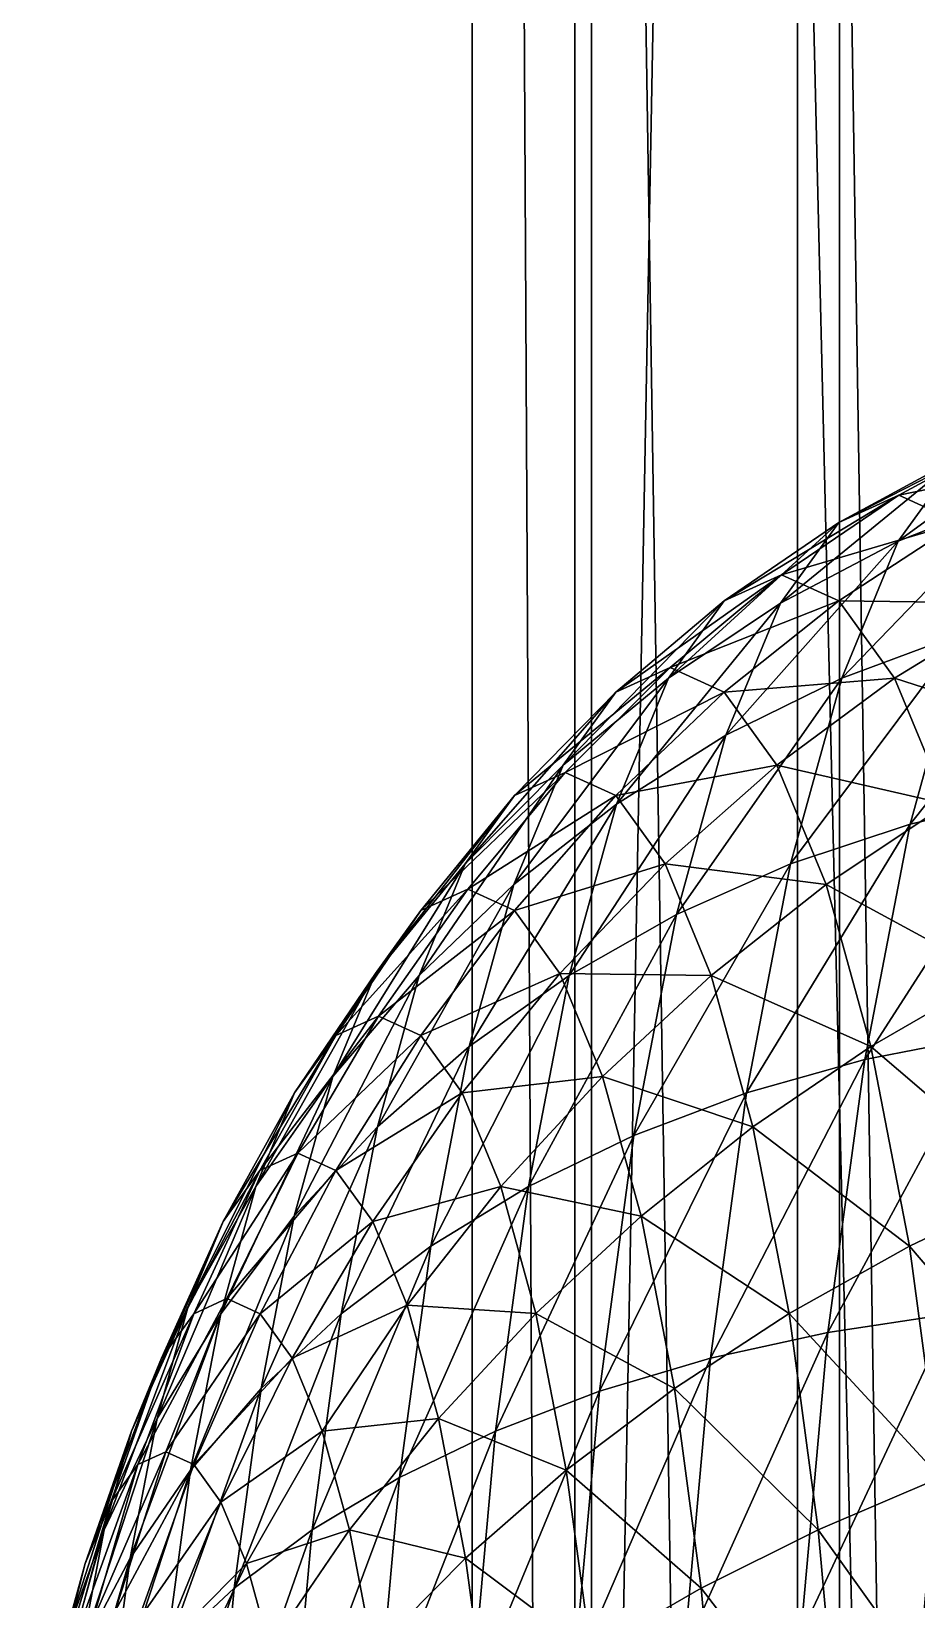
# Model space of a CAD drawing. Header units: metres. Extents: x -1.83 to 1.83, y -2.28 to 6.34.
# Drawn here: x -0.8573 to -0.5888, y 1.4289 to 1.9048 of the extents above; entities that cross this region are included whole.
import ezdxf

# ---------------------------------------------------------------- set-up
doc = ezdxf.new("R2010")
doc.units = ezdxf.units.M

msp = doc.modelspace()

# ---------------------------------------------------------------- linework, layer by layer
at = {"layer": 'Prism 17'}
for points in [[(-0.6875, -1.03535, 0.03927), (0.6875, 2.96465, 0.03927), (0.6875, -1.03535, 0.03927)], [(-0.6875, -1.03535, 0.03927), (-0.6875, 2.96465, 0.03927), (0.6875, 2.96465, 0.03927)], [(-0.625, -1.03535, -0.05448), (-0.6875, 2.96465, 0.03927), (-0.6875, -1.03535, 0.03927)], [(-0.625, -1.03535, -0.05448), (-0.625, 2.96465, -0.05448), (-0.6875, 2.96465, 0.03927)], [(-0.5625, -1.03535, 0.00802), (-0.625, 2.96465, -0.05448), (-0.625, -1.03535, -0.05448)], [(-0.5625, -1.03535, 0.00802), (-0.5625, 2.96465, 0.00802), (-0.625, 2.96465, -0.05448)]]:
    msp.add_3dface(points, dxfattribs=at)
at = {"layer": 'Prism 2'}
for points in [[(-0.72366, -1.04699, 0.20178), (-0.61219, 4.95301, 0.30215), (-0.61219, -1.04699, 0.30215)], [(-0.72366, -1.04699, 0.20178), (-0.72366, 4.95301, 0.20178), (-0.61219, 4.95301, 0.30215)], [(-0.69247, -1.04699, 0.05506), (-0.72366, 4.95301, 0.20178), (-0.72366, -1.04699, 0.20178)], [(-0.69247, -1.04699, 0.05506), (-0.69247, 4.95301, 0.05506), (-0.72366, 4.95301, 0.20178)], [(-0.54981, -1.04699, 0.0087), (-0.69247, 4.95301, 0.05506), (-0.69247, -1.04699, 0.05506)], [(-0.54981, -1.04699, 0.0087), (-0.54981, 4.95301, 0.0087), (-0.69247, 4.95301, 0.05506)], [(-0.61219, -1.04699, 0.30215), (-0.46953, 4.95301, 0.2558), (-0.46953, -1.04699, 0.2558)], [(-0.61219, -1.04699, 0.30215), (-0.61219, 4.95301, 0.30215), (-0.46953, 4.95301, 0.2558)]]:
    msp.add_3dface(points, dxfattribs=at)
at = {"layer": 'Sphere 4'}
for points in [[(-0.59439, 1.75005, 0.30802), (-0.53837, 1.79098, 0.29712), (-0.57608, 1.77548, 0.32983)], [(-0.59439, 1.75005, 0.30802), (-0.55718, 1.76484, 0.27469), (-0.53837, 1.79098, 0.29712)], [(-0.61246, 1.75576, 0.36172), (-0.5572, 1.78405, 0.35233), (-0.59425, 1.76402, 0.38342)], [(-0.61246, 1.75576, 0.36172), (-0.57608, 1.77548, 0.32983), (-0.5572, 1.78405, 0.35233)], [(-0.59425, 1.76402, 0.38342), (-0.5572, 1.78405, 0.35233), (-0.53832, 1.77548, 0.37483)], [(-0.63011, 1.73122, 0.34068), (-0.57608, 1.77548, 0.32983), (-0.61246, 1.75576, 0.36172)], [(-0.63011, 1.73122, 0.34068), (-0.59439, 1.75005, 0.30802), (-0.57608, 1.77548, 0.32983)], [(-0.59425, 1.76402, 0.38342), (-0.53832, 1.77548, 0.37483), (-0.57604, 1.75576, 0.40512)], [(-0.64721, 1.73195, 0.39253), (-0.59425, 1.76402, 0.38342), (-0.62981, 1.73985, 0.41326)], [(-0.64721, 1.73195, 0.39253), (-0.61246, 1.75576, 0.36172), (-0.59425, 1.76402, 0.38342)], [(-0.62981, 1.73985, 0.41326), (-0.59425, 1.76402, 0.38342), (-0.57604, 1.75576, 0.40512)], [(-0.61156, 1.70851, 0.28755), (-0.55718, 1.76484, 0.27469), (-0.59439, 1.75005, 0.30802)], [(-0.61156, 1.70851, 0.28755), (-0.57484, 1.72214, 0.25365), (-0.55718, 1.76484, 0.27469)], [(-0.66408, 1.70851, 0.37242), (-0.61246, 1.75576, 0.36172), (-0.64721, 1.73195, 0.39253)], [(-0.66408, 1.70851, 0.37242), (-0.63011, 1.73122, 0.34068), (-0.61246, 1.75576, 0.36172)], [(-0.62981, 1.73985, 0.41326), (-0.57604, 1.75576, 0.40512), (-0.61241, 1.73195, 0.434)], [(-0.61241, 1.73195, 0.434), (-0.57604, 1.75576, 0.40512), (-0.55838, 1.73122, 0.42616)], [(-0.64668, 1.69116, 0.32093), (-0.59439, 1.75005, 0.30802), (-0.63011, 1.73122, 0.34068)], [(-0.64668, 1.69116, 0.32093), (-0.61156, 1.70851, 0.28755), (-0.59439, 1.75005, 0.30802)], [(-0.68009, 1.70426, 0.42203), (-0.62981, 1.73985, 0.41326), (-0.66363, 1.71172, 0.44164)], [(-0.68009, 1.70426, 0.42203), (-0.64721, 1.73195, 0.39253), (-0.62981, 1.73985, 0.41326)], [(-0.66363, 1.71172, 0.44164), (-0.62981, 1.73985, 0.41326), (-0.61241, 1.73195, 0.434)], [(-0.69605, 1.68208, 0.40301), (-0.64721, 1.73195, 0.39253), (-0.68009, 1.70426, 0.42203)], [(-0.69605, 1.68208, 0.40301), (-0.66408, 1.70851, 0.37242), (-0.64721, 1.73195, 0.39253)], [(-0.67991, 1.67023, 0.35356), (-0.63011, 1.73122, 0.34068), (-0.66408, 1.70851, 0.37242)], [(-0.67991, 1.67023, 0.35356), (-0.64668, 1.69116, 0.32093), (-0.63011, 1.73122, 0.34068)], [(-0.66363, 1.71172, 0.44164), (-0.61241, 1.73195, 0.434), (-0.64717, 1.70426, 0.46125)], [(-0.64717, 1.70426, 0.46125), (-0.61241, 1.73195, 0.434), (-0.59554, 1.70851, 0.4541)], [(-0.61241, 1.73195, 0.434), (-0.55838, 1.73122, 0.42616), (-0.59554, 1.70851, 0.4541)], [(-0.59554, 1.70851, 0.4541), (-0.55838, 1.73122, 0.42616), (-0.54182, 1.69116, 0.4459)], [(-0.5908, 1.6642, 0.23463), (-0.53679, 1.73195, 0.2195), (-0.57484, 1.72214, 0.25365)], [(-0.5908, 1.6642, 0.23463), (-0.55306, 1.67288, 0.20011), (-0.53679, 1.73195, 0.2195)], [(-0.62709, 1.65214, 0.26905), (-0.57484, 1.72214, 0.25365), (-0.61156, 1.70851, 0.28755)], [(-0.62709, 1.65214, 0.26905), (-0.5908, 1.6642, 0.23463), (-0.57484, 1.72214, 0.25365)], [(-0.71102, 1.64588, 0.38516), (-0.66408, 1.70851, 0.37242), (-0.69605, 1.68208, 0.40301)], [(-0.71102, 1.64588, 0.38516), (-0.67991, 1.67023, 0.35356), (-0.66408, 1.70851, 0.37242)], [(-0.71083, 1.67288, 0.44999), (-0.66363, 1.71172, 0.44164), (-0.69544, 1.67986, 0.46833)], [(-0.71083, 1.67288, 0.44999), (-0.68009, 1.70426, 0.42203), (-0.66363, 1.71172, 0.44164)], [(-0.69544, 1.67986, 0.46833), (-0.66363, 1.71172, 0.44164), (-0.64717, 1.70426, 0.46125)], [(-0.66165, 1.6368, 0.30309), (-0.61156, 1.70851, 0.28755), (-0.64668, 1.69116, 0.32093)], [(-0.66165, 1.6368, 0.30309), (-0.62709, 1.65214, 0.26905), (-0.61156, 1.70851, 0.28755)], [(-0.64717, 1.70426, 0.46125), (-0.59554, 1.70851, 0.4541), (-0.63122, 1.68208, 0.48027)], [(-0.63122, 1.68208, 0.48027), (-0.59554, 1.70851, 0.4541), (-0.57971, 1.67023, 0.47297)], [(-0.59554, 1.70851, 0.4541), (-0.54182, 1.69116, 0.4459), (-0.57971, 1.67023, 0.47297)], [(-0.72576, 1.65214, 0.4322), (-0.68009, 1.70426, 0.42203), (-0.71083, 1.67288, 0.44999)], [(-0.72576, 1.65214, 0.4322), (-0.69605, 1.68208, 0.40301), (-0.68009, 1.70426, 0.42203)], [(-0.69544, 1.67986, 0.46833), (-0.64717, 1.70426, 0.46125), (-0.68005, 1.67288, 0.48667)], [(-0.68005, 1.67288, 0.48667), (-0.64717, 1.70426, 0.46125), (-0.63122, 1.68208, 0.48027)], [(-0.69422, 1.61828, 0.3365), (-0.64668, 1.69116, 0.32093), (-0.67991, 1.67023, 0.35356)], [(-0.69422, 1.61828, 0.3365), (-0.66165, 1.6368, 0.30309), (-0.64668, 1.69116, 0.32093)], [(-0.73976, 1.61828, 0.41552), (-0.69605, 1.68208, 0.40301), (-0.72576, 1.65214, 0.4322)], [(-0.73976, 1.61828, 0.41552), (-0.71102, 1.64588, 0.38516), (-0.69605, 1.68208, 0.40301)], [(-0.73921, 1.63805, 0.47621), (-0.69544, 1.67986, 0.46833), (-0.72501, 1.6445, 0.49314)], [(-0.73921, 1.63805, 0.47621), (-0.71083, 1.67288, 0.44999), (-0.69544, 1.67986, 0.46833)], [(-0.72501, 1.6445, 0.49314), (-0.69544, 1.67986, 0.46833), (-0.68005, 1.67288, 0.48667)], [(-0.68005, 1.67288, 0.48667), (-0.63122, 1.68208, 0.48027), (-0.66513, 1.65214, 0.50446)], [(-0.66513, 1.65214, 0.50446), (-0.63122, 1.68208, 0.48027), (-0.61624, 1.64588, 0.49811)], [(-0.63122, 1.68208, 0.48027), (-0.57971, 1.67023, 0.47297), (-0.61624, 1.64588, 0.49811)], [(-0.75299, 1.61891, 0.45979), (-0.71083, 1.67288, 0.44999), (-0.73921, 1.63805, 0.47621)], [(-0.75299, 1.61891, 0.45979), (-0.72576, 1.65214, 0.4322), (-0.71083, 1.67288, 0.44999)], [(-0.72501, 1.6445, 0.49314), (-0.68005, 1.67288, 0.48667), (-0.7108, 1.63805, 0.51007)], [(-0.7108, 1.63805, 0.51007), (-0.68005, 1.67288, 0.48667), (-0.66513, 1.65214, 0.50446)], [(-0.60457, 1.59276, 0.21822), (-0.55306, 1.67288, 0.20011), (-0.5908, 1.6642, 0.23463)], [(-0.60457, 1.59276, 0.21822), (-0.5671, 1.60005, 0.18337), (-0.55306, 1.67288, 0.20011)], [(-0.72455, 1.59674, 0.36904), (-0.67991, 1.67023, 0.35356), (-0.71102, 1.64588, 0.38516)], [(-0.72455, 1.59674, 0.36904), (-0.69422, 1.61828, 0.3365), (-0.67991, 1.67023, 0.35356)], [(-0.61624, 1.64588, 0.49811), (-0.57971, 1.67023, 0.47297), (-0.56541, 1.61828, 0.49002)], [(-0.64049, 1.58265, 0.25308), (-0.5908, 1.6642, 0.23463), (-0.62709, 1.65214, 0.26905)], [(-0.64049, 1.58265, 0.25308), (-0.60457, 1.59276, 0.21822), (-0.5908, 1.6642, 0.23463)], [(-0.76591, 1.58766, 0.44439), (-0.72576, 1.65214, 0.4322), (-0.75299, 1.61891, 0.45979)], [(-0.76591, 1.58766, 0.44439), (-0.73976, 1.61828, 0.41552), (-0.72576, 1.65214, 0.4322)], [(-0.7108, 1.63805, 0.51007), (-0.66513, 1.65214, 0.50446), (-0.69702, 1.61891, 0.52649)], [(-0.69702, 1.61891, 0.52649), (-0.66513, 1.65214, 0.50446), (-0.65113, 1.61828, 0.52115)], [(-0.67458, 1.56977, 0.28769), (-0.62709, 1.65214, 0.26905), (-0.66165, 1.6368, 0.30309)], [(-0.67458, 1.56977, 0.28769), (-0.64049, 1.58265, 0.25308), (-0.62709, 1.65214, 0.26905)], [(-0.66513, 1.65214, 0.50446), (-0.61624, 1.64588, 0.49811), (-0.65113, 1.61828, 0.52115)], [(-0.76501, 1.60005, 0.50048), (-0.72501, 1.6445, 0.49314), (-0.75209, 1.60591, 0.51587)], [(-0.76501, 1.60005, 0.50048), (-0.73921, 1.63805, 0.47621), (-0.72501, 1.6445, 0.49314)], [(-0.75241, 1.57233, 0.40044), (-0.71102, 1.64588, 0.38516), (-0.73976, 1.61828, 0.41552)], [(-0.75241, 1.57233, 0.40044), (-0.72455, 1.59674, 0.36904), (-0.71102, 1.64588, 0.38516)], [(-0.75209, 1.60591, 0.51587), (-0.72501, 1.6445, 0.49314), (-0.7108, 1.63805, 0.51007)], [(-0.65113, 1.61828, 0.52115), (-0.61624, 1.64588, 0.49811), (-0.60271, 1.59674, 0.51424)], [(-0.61624, 1.64588, 0.49811), (-0.56541, 1.61828, 0.49002), (-0.60271, 1.59674, 0.51424)], [(-0.77753, 1.58265, 0.48555), (-0.73921, 1.63805, 0.47621), (-0.76501, 1.60005, 0.50048)], [(-0.77753, 1.58265, 0.48555), (-0.75299, 1.61891, 0.45979), (-0.73921, 1.63805, 0.47621)], [(-0.75209, 1.60591, 0.51587), (-0.7108, 1.63805, 0.51007), (-0.73918, 1.60005, 0.53126)], [(-0.73918, 1.60005, 0.53126), (-0.7108, 1.63805, 0.51007), (-0.69702, 1.61891, 0.52649)], [(-0.70657, 1.55423, 0.32179), (-0.66165, 1.6368, 0.30309), (-0.69422, 1.61828, 0.3365)], [(-0.70657, 1.55423, 0.32179), (-0.67458, 1.56977, 0.28769), (-0.66165, 1.6368, 0.30309)], [(-0.78928, 1.55423, 0.47155), (-0.75299, 1.61891, 0.45979), (-0.77753, 1.58265, 0.48555)], [(-0.78928, 1.55423, 0.47155), (-0.76591, 1.58766, 0.44439), (-0.75299, 1.61891, 0.45979)], [(-0.77759, 1.54524, 0.43047), (-0.73976, 1.61828, 0.41552), (-0.76591, 1.58766, 0.44439)], [(-0.77759, 1.54524, 0.43047), (-0.75241, 1.57233, 0.40044), (-0.73976, 1.61828, 0.41552)], [(-0.73918, 1.60005, 0.53126), (-0.69702, 1.61891, 0.52649), (-0.72666, 1.58265, 0.54618)], [(-0.73623, 1.53616, 0.35511), (-0.69422, 1.61828, 0.3365), (-0.72455, 1.59674, 0.36904)], [(-0.73623, 1.53616, 0.35511), (-0.70657, 1.55423, 0.32179), (-0.69422, 1.61828, 0.3365)], [(-0.72666, 1.58265, 0.54618), (-0.69702, 1.61891, 0.52649), (-0.6841, 1.58766, 0.54189)], [(-0.69702, 1.61891, 0.52649), (-0.65113, 1.61828, 0.52115), (-0.6841, 1.58766, 0.54189)], [(-0.6841, 1.58766, 0.54189), (-0.65113, 1.61828, 0.52115), (-0.63847, 1.57233, 0.53623)], [(-0.65113, 1.61828, 0.52115), (-0.60271, 1.59674, 0.51424), (-0.63847, 1.57233, 0.53623)], [(-0.60271, 1.59674, 0.51424), (-0.56541, 1.61828, 0.49002), (-0.55306, 1.55424, 0.50474)], [(-0.78803, 1.55915, 0.52262), (-0.75209, 1.60591, 0.51587), (-0.7765, 1.56438, 0.53635)], [(-0.78803, 1.55915, 0.52262), (-0.76501, 1.60005, 0.50048), (-0.75209, 1.60591, 0.51587)], [(-0.7765, 1.56438, 0.53635), (-0.75209, 1.60591, 0.51587), (-0.73918, 1.60005, 0.53126)], [(-0.7992, 1.54362, 0.5093), (-0.76501, 1.60005, 0.50048), (-0.78803, 1.55915, 0.52262)], [(-0.7992, 1.54362, 0.5093), (-0.77753, 1.58265, 0.48555), (-0.76501, 1.60005, 0.50048)], [(-0.7765, 1.56438, 0.53635), (-0.73918, 1.60005, 0.53126), (-0.76498, 1.55915, 0.55008)], [(-0.76498, 1.55915, 0.55008), (-0.73918, 1.60005, 0.53126), (-0.72666, 1.58265, 0.54618)], [(-0.61575, 1.51001, 0.2049), (-0.5671, 1.60005, 0.18337), (-0.60457, 1.59276, 0.21822)], [(-0.61575, 1.51001, 0.2049), (-0.57849, 1.51567, 0.1698), (-0.5671, 1.60005, 0.18337)], [(-0.76334, 1.51567, 0.38742), (-0.72455, 1.59674, 0.36904), (-0.75241, 1.57233, 0.40044)], [(-0.76334, 1.51567, 0.38742), (-0.73623, 1.53616, 0.35511), (-0.72455, 1.59674, 0.36904)], [(-0.63847, 1.57233, 0.53623), (-0.60271, 1.59674, 0.51424), (-0.59103, 1.53616, 0.52816)], [(-0.60271, 1.59674, 0.51424), (-0.55306, 1.55424, 0.50474), (-0.59103, 1.53616, 0.52816)], [(-0.65136, 1.50214, 0.24012), (-0.60457, 1.59276, 0.21822), (-0.64049, 1.58265, 0.25308)], [(-0.65136, 1.50214, 0.24012), (-0.61575, 1.51001, 0.2049), (-0.60457, 1.59276, 0.21822)], [(-0.7999, 1.51567, 0.4589), (-0.76591, 1.58766, 0.44439), (-0.78928, 1.55423, 0.47155)], [(-0.7999, 1.51567, 0.4589), (-0.77759, 1.54524, 0.43047), (-0.76591, 1.58766, 0.44439)], [(-0.72666, 1.58265, 0.54618), (-0.6841, 1.58766, 0.54189), (-0.71491, 1.55423, 0.56018)], [(-0.71491, 1.55423, 0.56018), (-0.6841, 1.58766, 0.54189), (-0.67242, 1.54524, 0.55581)], [(-0.6841, 1.58766, 0.54189), (-0.63847, 1.57233, 0.53623), (-0.67242, 1.54524, 0.55581)], [(-0.80969, 1.51827, 0.49681), (-0.77753, 1.58265, 0.48555), (-0.7992, 1.54362, 0.5093)], [(-0.80969, 1.51827, 0.49681), (-0.78928, 1.55423, 0.47155), (-0.77753, 1.58265, 0.48555)], [(-0.76498, 1.55915, 0.55008), (-0.72666, 1.58265, 0.54618), (-0.75381, 1.54362, 0.5634)], [(-0.75381, 1.54362, 0.5634), (-0.72666, 1.58265, 0.54618), (-0.71491, 1.55423, 0.56018)], [(-0.68506, 1.49212, 0.27519), (-0.64049, 1.58265, 0.25308), (-0.67458, 1.56977, 0.28769)], [(-0.68506, 1.49212, 0.27519), (-0.65136, 1.50214, 0.24012), (-0.64049, 1.58265, 0.25308)], [(-0.78768, 1.49294, 0.41845), (-0.75241, 1.57233, 0.40044), (-0.77759, 1.54524, 0.43047)], [(-0.78768, 1.49294, 0.41845), (-0.76334, 1.51567, 0.38742), (-0.75241, 1.57233, 0.40044)], [(-0.67242, 1.54524, 0.55581), (-0.63847, 1.57233, 0.53623), (-0.62755, 1.51568, 0.54925)], [(-0.63847, 1.57233, 0.53623), (-0.59103, 1.53616, 0.52816), (-0.62755, 1.51568, 0.54925)], [(-0.71659, 1.48004, 0.30985), (-0.67458, 1.56977, 0.28769), (-0.70657, 1.55423, 0.32179)], [(-0.71659, 1.48004, 0.30985), (-0.68506, 1.49212, 0.27519), (-0.67458, 1.56977, 0.28769)], [(-0.80809, 1.51567, 0.54246), (-0.7765, 1.56438, 0.53635), (-0.79805, 1.52023, 0.55443)], [(-0.80809, 1.51567, 0.54246), (-0.78803, 1.55915, 0.52262), (-0.7765, 1.56438, 0.53635)], [(-0.79805, 1.52023, 0.55443), (-0.7765, 1.56438, 0.53635), (-0.76498, 1.55915, 0.55008)], [(-0.81783, 1.50214, 0.53085), (-0.78803, 1.55915, 0.52262), (-0.80809, 1.51567, 0.54246)], [(-0.81783, 1.50214, 0.53085), (-0.7992, 1.54362, 0.5093), (-0.78803, 1.55915, 0.52262)], [(-0.79805, 1.52023, 0.55443), (-0.76498, 1.55915, 0.55008), (-0.788, 1.51567, 0.5664)], [(-0.788, 1.51567, 0.5664), (-0.76498, 1.55915, 0.55008), (-0.75381, 1.54362, 0.5634)], [(-0.81916, 1.48386, 0.48551), (-0.78928, 1.55423, 0.47155), (-0.80969, 1.51827, 0.49681)], [(-0.81916, 1.48386, 0.48551), (-0.7999, 1.51567, 0.4589), (-0.78928, 1.55423, 0.47155)], [(-0.75381, 1.54362, 0.5634), (-0.71491, 1.55423, 0.56018), (-0.74332, 1.51827, 0.5759)], [(-0.74571, 1.46598, 0.34382), (-0.70657, 1.55423, 0.32179), (-0.73623, 1.53616, 0.35511)], [(-0.74571, 1.46598, 0.34382), (-0.71659, 1.48004, 0.30985), (-0.70657, 1.55423, 0.32179)], [(-0.74332, 1.51827, 0.5759), (-0.71491, 1.55423, 0.56018), (-0.70429, 1.51568, 0.57284)], [(-0.71491, 1.55423, 0.56018), (-0.67242, 1.54524, 0.55581), (-0.70429, 1.51568, 0.57284)], [(-0.59103, 1.53616, 0.52816), (-0.55306, 1.55424, 0.50474), (-0.54304, 1.48004, 0.51668)], [(-0.82697, 1.48004, 0.51996), (-0.7992, 1.54362, 0.5093), (-0.81783, 1.50214, 0.53085)], [(-0.82697, 1.48004, 0.51996), (-0.80969, 1.51827, 0.49681), (-0.7992, 1.54362, 0.5093)], [(-0.80907, 1.46814, 0.44797), (-0.77759, 1.54524, 0.43047), (-0.7999, 1.51567, 0.4589)], [(-0.80907, 1.46814, 0.44797), (-0.78768, 1.49294, 0.41845), (-0.77759, 1.54524, 0.43047)], [(-0.788, 1.51567, 0.5664), (-0.75381, 1.54362, 0.5634), (-0.77826, 1.50214, 0.57801)], [(-0.77826, 1.50214, 0.57801), (-0.75381, 1.54362, 0.5634), (-0.74332, 1.51827, 0.5759)], [(-0.70429, 1.51568, 0.57284), (-0.67242, 1.54524, 0.55581), (-0.66233, 1.49294, 0.56783)], [(-0.67242, 1.54524, 0.55581), (-0.62755, 1.51568, 0.54925), (-0.66233, 1.49294, 0.56783)], [(-0.7722, 1.45005, 0.37686), (-0.73623, 1.53616, 0.35511), (-0.76334, 1.51567, 0.38742)], [(-0.7722, 1.45005, 0.37686), (-0.74571, 1.46598, 0.34382), (-0.73623, 1.53616, 0.35511)], [(-0.62755, 1.51568, 0.54925), (-0.59103, 1.53616, 0.52816), (-0.58155, 1.46598, 0.53946)], [(-0.59103, 1.53616, 0.52816), (-0.54304, 1.48004, 0.51668), (-0.58155, 1.46598, 0.53946)], [(-0.83523, 1.45005, 0.51011), (-0.80969, 1.51827, 0.49681), (-0.82697, 1.48004, 0.51996)], [(-0.83523, 1.45005, 0.51011), (-0.81916, 1.48386, 0.48551), (-0.80969, 1.51827, 0.49681)], [(-0.82505, 1.46995, 0.55985), (-0.79805, 1.52023, 0.55443), (-0.81656, 1.4738, 0.56996)], [(-0.82505, 1.46995, 0.55985), (-0.80809, 1.51567, 0.54246), (-0.79805, 1.52023, 0.55443)], [(-0.81656, 1.4738, 0.56996), (-0.79805, 1.52023, 0.55443), (-0.788, 1.51567, 0.5664)], [(-0.77826, 1.50214, 0.57801), (-0.74332, 1.51827, 0.5759), (-0.76912, 1.48004, 0.5889)], [(-0.76912, 1.48004, 0.5889), (-0.74332, 1.51827, 0.5759), (-0.73385, 1.48386, 0.58719)], [(-0.74332, 1.51827, 0.5759), (-0.70429, 1.51568, 0.57284), (-0.73385, 1.48386, 0.58719)], [(-0.83329, 1.45851, 0.55003), (-0.80809, 1.51567, 0.54246), (-0.82505, 1.46995, 0.55985)], [(-0.83329, 1.45851, 0.55003), (-0.81783, 1.50214, 0.53085), (-0.80809, 1.51567, 0.54246)], [(-0.82734, 1.44145, 0.47576), (-0.7999, 1.51567, 0.4589), (-0.81916, 1.48386, 0.48551)], [(-0.82734, 1.44145, 0.47576), (-0.80907, 1.46814, 0.44797), (-0.7999, 1.51567, 0.4589)], [(-0.81656, 1.4738, 0.56996), (-0.788, 1.51567, 0.5664), (-0.80807, 1.46995, 0.58008)], [(-0.80807, 1.46995, 0.58008), (-0.788, 1.51567, 0.5664), (-0.77826, 1.50214, 0.57801)], [(-0.79586, 1.43236, 0.4087), (-0.76334, 1.51567, 0.38742), (-0.78768, 1.49294, 0.41845)], [(-0.79586, 1.43236, 0.4087), (-0.7722, 1.45005, 0.37686), (-0.76334, 1.51567, 0.38742)], [(-0.73385, 1.48386, 0.58719), (-0.70429, 1.51568, 0.57284), (-0.69512, 1.46814, 0.58377)], [(-0.70429, 1.51568, 0.57284), (-0.66233, 1.49294, 0.56783), (-0.69512, 1.46814, 0.58377)], [(-0.66233, 1.49294, 0.56783), (-0.62755, 1.51568, 0.54925), (-0.61868, 1.45005, 0.55981)], [(-0.62755, 1.51568, 0.54925), (-0.58155, 1.46598, 0.53946), (-0.61868, 1.45005, 0.55981)], [(-0.62398, 1.41845, 0.19509), (-0.57849, 1.51567, 0.1698), (-0.61575, 1.51001, 0.2049)], [(-0.62398, 1.41845, 0.19509), (-0.58689, 1.42233, 0.15979), (-0.57849, 1.51567, 0.1698)], [(-0.65937, 1.41307, 0.23058), (-0.61575, 1.51001, 0.2049), (-0.65136, 1.50214, 0.24012)], [(-0.65937, 1.41307, 0.23058), (-0.62398, 1.41845, 0.19509), (-0.61575, 1.51001, 0.2049)], [(-0.84101, 1.43983, 0.54083), (-0.81783, 1.50214, 0.53085), (-0.83329, 1.45851, 0.55003)], [(-0.84101, 1.43983, 0.54083), (-0.82697, 1.48004, 0.51996), (-0.81783, 1.50214, 0.53085)], [(-0.80807, 1.46995, 0.58008), (-0.77826, 1.50214, 0.57801), (-0.79984, 1.45851, 0.5899)], [(-0.79984, 1.45851, 0.5899), (-0.77826, 1.50214, 0.57801), (-0.76912, 1.48004, 0.5889)], [(-0.69278, 1.40622, 0.26599), (-0.65136, 1.50214, 0.24012), (-0.68506, 1.49212, 0.27519)], [(-0.69278, 1.40622, 0.26599), (-0.65937, 1.41307, 0.23058), (-0.65136, 1.50214, 0.24012)], [(-0.8165, 1.41307, 0.43911), (-0.78768, 1.49294, 0.41845), (-0.80907, 1.46814, 0.44797)], [(-0.8165, 1.41307, 0.43911), (-0.79586, 1.43236, 0.4087), (-0.78768, 1.49294, 0.41845)], [(-0.72397, 1.39795, 0.30105), (-0.68506, 1.49212, 0.27519), (-0.71659, 1.48004, 0.30985)], [(-0.72397, 1.39795, 0.30105), (-0.69278, 1.40622, 0.26599), (-0.68506, 1.49212, 0.27519)], [(-0.69512, 1.46814, 0.58377), (-0.66233, 1.49294, 0.56783), (-0.65415, 1.43236, 0.57758)], [(-0.66233, 1.49294, 0.56783), (-0.61868, 1.45005, 0.55981), (-0.65415, 1.43236, 0.57758)], [(-0.84799, 1.41448, 0.53251), (-0.82697, 1.48004, 0.51996), (-0.84101, 1.43983, 0.54083)], [(-0.84799, 1.41448, 0.53251), (-0.83523, 1.45005, 0.51011), (-0.82697, 1.48004, 0.51996)], [(-0.84236, 1.41307, 0.50161), (-0.81916, 1.48386, 0.48551), (-0.83523, 1.45005, 0.51011)], [(-0.84236, 1.41307, 0.50161), (-0.82734, 1.44145, 0.47576), (-0.81916, 1.48386, 0.48551)], [(-0.79984, 1.45851, 0.5899), (-0.76912, 1.48004, 0.5889), (-0.79211, 1.43983, 0.5991)], [(-0.79211, 1.43983, 0.5991), (-0.76912, 1.48004, 0.5889), (-0.76086, 1.45005, 0.59874)], [(-0.76912, 1.48004, 0.5889), (-0.73385, 1.48386, 0.58719), (-0.76086, 1.45005, 0.59874)], [(-0.76086, 1.45005, 0.59874), (-0.73385, 1.48386, 0.58719), (-0.72567, 1.44145, 0.59694)], [(-0.75269, 1.38833, 0.3355), (-0.71659, 1.48004, 0.30985), (-0.74571, 1.46598, 0.34382)], [(-0.75269, 1.38833, 0.3355), (-0.72397, 1.39795, 0.30105), (-0.71659, 1.48004, 0.30985)], [(-0.73385, 1.48386, 0.58719), (-0.69512, 1.46814, 0.58377), (-0.72567, 1.44145, 0.59694)], [(-0.83878, 1.42233, 0.57465), (-0.81656, 1.4738, 0.56996), (-0.83191, 1.42544, 0.58284)], [(-0.83878, 1.42233, 0.57465), (-0.82505, 1.46995, 0.55985), (-0.81656, 1.4738, 0.56996)], [(-0.83191, 1.42544, 0.58284), (-0.81656, 1.4738, 0.56996), (-0.80807, 1.46995, 0.58008)], [(-0.84544, 1.41307, 0.56671), (-0.82505, 1.46995, 0.55985), (-0.83878, 1.42233, 0.57465)], [(-0.84544, 1.41307, 0.56671), (-0.83329, 1.45851, 0.55003), (-0.82505, 1.46995, 0.55985)], [(-0.83398, 1.39231, 0.46786), (-0.80907, 1.46814, 0.44797), (-0.82734, 1.44145, 0.47576)], [(-0.83398, 1.39231, 0.46786), (-0.8165, 1.41307, 0.43911), (-0.80907, 1.46814, 0.44797)], [(-0.83191, 1.42544, 0.58284), (-0.80807, 1.46995, 0.58008), (-0.82504, 1.42233, 0.59103)], [(-0.82504, 1.42233, 0.59103), (-0.80807, 1.46995, 0.58008), (-0.79984, 1.45851, 0.5899)], [(-0.77873, 1.37743, 0.36907), (-0.74571, 1.46598, 0.34382), (-0.7722, 1.45005, 0.37686)], [(-0.77873, 1.37743, 0.36907), (-0.75269, 1.38833, 0.3355), (-0.74571, 1.46598, 0.34382)], [(-0.72567, 1.44145, 0.59694), (-0.69512, 1.46814, 0.58377), (-0.68769, 1.41307, 0.59263)], [(-0.69512, 1.46814, 0.58377), (-0.65415, 1.43236, 0.57758), (-0.68769, 1.41307, 0.59263)], [(-0.61868, 1.45005, 0.55981), (-0.58155, 1.46598, 0.53946), (-0.57457, 1.38833, 0.54778)], [(-0.85169, 1.39795, 0.55926), (-0.83329, 1.45851, 0.55003), (-0.84544, 1.41307, 0.56671)], [(-0.85169, 1.39795, 0.55926), (-0.84101, 1.43983, 0.54083), (-0.83329, 1.45851, 0.55003)], [(-0.82504, 1.42233, 0.59103), (-0.79984, 1.45851, 0.5899), (-0.81837, 1.41307, 0.59897)], [(-0.81837, 1.41307, 0.59897), (-0.79984, 1.45851, 0.5899), (-0.79211, 1.43983, 0.5991)], [(-0.85402, 1.38322, 0.52532), (-0.83523, 1.45005, 0.51011), (-0.84799, 1.41448, 0.53251)], [(-0.85402, 1.38322, 0.52532), (-0.84236, 1.41307, 0.50161), (-0.83523, 1.45005, 0.51011)], [(-0.80188, 1.36534, 0.40152), (-0.7722, 1.45005, 0.37686), (-0.79586, 1.43236, 0.4087)], [(-0.80188, 1.36534, 0.40152), (-0.77873, 1.37743, 0.36907), (-0.7722, 1.45005, 0.37686)], [(-0.79211, 1.43983, 0.5991), (-0.76086, 1.45005, 0.59874), (-0.78513, 1.41448, 0.60742)], [(-0.78513, 1.41448, 0.60742), (-0.76086, 1.45005, 0.59874), (-0.75373, 1.41307, 0.60724)], [(-0.76086, 1.45005, 0.59874), (-0.72567, 1.44145, 0.59694), (-0.75373, 1.41307, 0.60724)], [(-0.65415, 1.43236, 0.57758), (-0.61868, 1.45005, 0.55981), (-0.61215, 1.37743, 0.56759)], [(-0.61868, 1.45005, 0.55981), (-0.57457, 1.38833, 0.54778), (-0.61215, 1.37743, 0.56759)], [(-0.85734, 1.37743, 0.55253), (-0.84101, 1.43983, 0.54083), (-0.85169, 1.39795, 0.55926)], [(-0.85734, 1.37743, 0.55253), (-0.84799, 1.41448, 0.53251), (-0.84101, 1.43983, 0.54083)], [(-0.84815, 1.37023, 0.49472), (-0.82734, 1.44145, 0.47576), (-0.84236, 1.41307, 0.50161)], [(-0.84815, 1.37023, 0.49472), (-0.83398, 1.39231, 0.46786), (-0.82734, 1.44145, 0.47576)], [(-0.81837, 1.41307, 0.59897), (-0.79211, 1.43983, 0.5991), (-0.81212, 1.39795, 0.60642)], [(-0.81212, 1.39795, 0.60642), (-0.79211, 1.43983, 0.5991), (-0.78513, 1.41448, 0.60742)], [(-0.75373, 1.41307, 0.60724), (-0.72567, 1.44145, 0.59694), (-0.71903, 1.39231, 0.60484)], [(-0.72567, 1.44145, 0.59694), (-0.68769, 1.41307, 0.59263), (-0.71903, 1.39231, 0.60484)], [(-0.82198, 1.35214, 0.43258), (-0.79586, 1.43236, 0.4087), (-0.8165, 1.41307, 0.43911)], [(-0.82198, 1.35214, 0.43258), (-0.80188, 1.36534, 0.40152), (-0.79586, 1.43236, 0.4087)], [(-0.68769, 1.41307, 0.59263), (-0.65415, 1.43236, 0.57758), (-0.64813, 1.36534, 0.58476)], [(-0.65415, 1.43236, 0.57758), (-0.61215, 1.37743, 0.56759), (-0.64813, 1.36534, 0.58476)]]:
    msp.add_3dface(points, dxfattribs=at)

doc.saveas('drawing.dxf')
